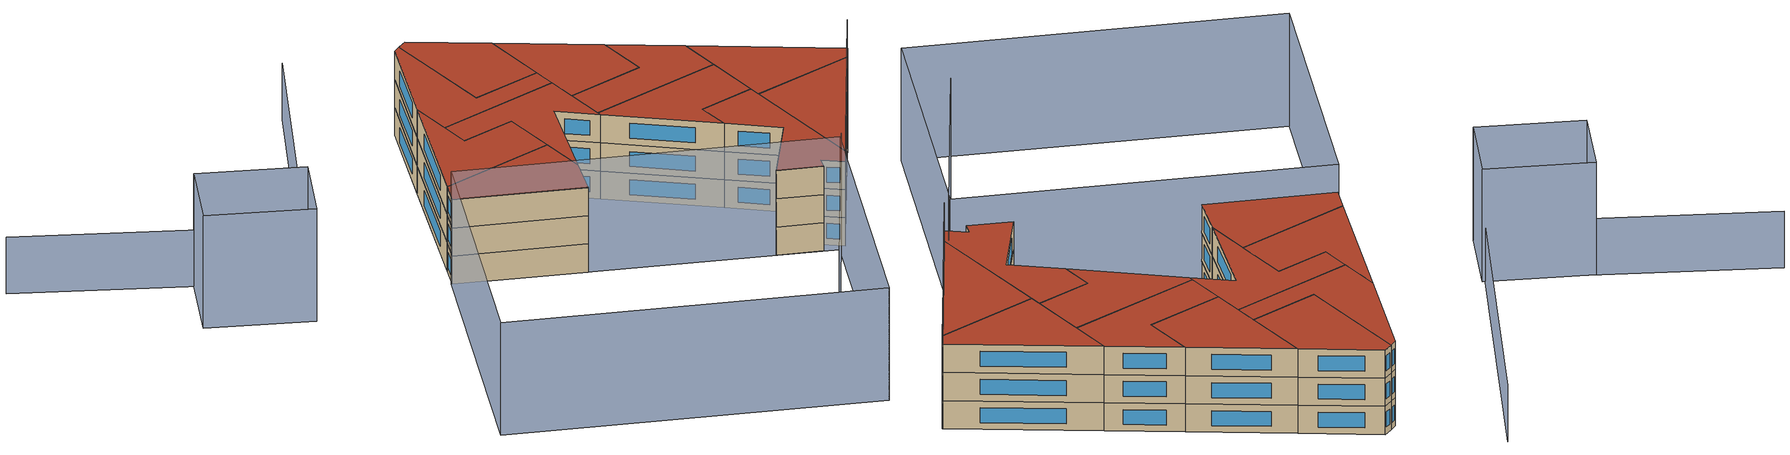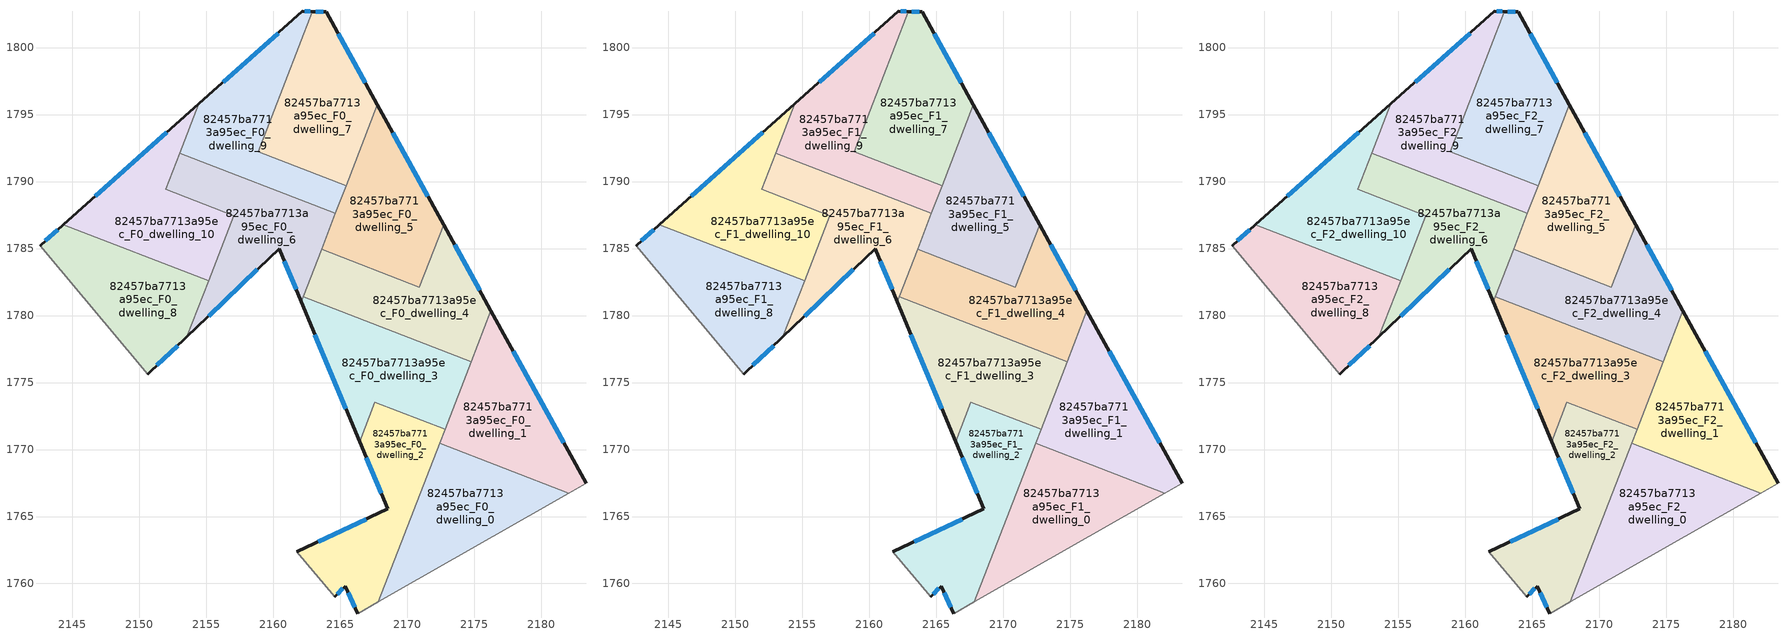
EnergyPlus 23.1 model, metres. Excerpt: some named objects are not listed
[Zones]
82457ba7713a95ec_F0_dwelling_0
 floor ground (EU_floor_Construction): 2182.09,1766.74 2167.86,1758.63 2172.43,1770.47 z0
 wall to 82457ba7713a95ec_F0_dwelling_1 (EU_wall_Construction): 2182.09,1766.74 2172.43,1770.47 z0:3
 wall adiabatic (EU_wall_Construction): 2167.86,1758.63 2182.09,1766.74 z0:3
 wall to 82457ba7713a95ec_F0_dwelling_2 (EU_wall_Construction): 2172.43,1770.47 2167.86,1758.63 z0:3
82457ba7713a95ec_F0_dwelling_1
 floor ground (EU_floor_Construction): 2176.26,1780.37 2183.36,1767.46 2182.09,1766.74 2172.43,1770.47 z0
 wall outside (EU_wall_Construction): 2183.36,1767.46 2176.26,1780.37 z0:3
 wall adiabatic (EU_wall_Construction): 2182.09,1766.74 2183.36,1767.46 z0:3
 wall to 82457ba7713a95ec_F0_dwelling_3 (EU_wall_Construction): 2174.79,1776.57 2172.84,1771.51 z0:3
 wall to 82457ba7713a95ec_F0_dwelling_4 (EU_wall_Construction): 2176.26,1780.37 2174.79,1776.57 z0:3
 wall to 82457ba7713a95ec_F0_dwelling_2 (EU_wall_Construction): 2172.84,1771.51 2172.43,1770.47 z0:3
 window (EU_Window_Construction): 2181.69,1770.49 2177.92,1777.34 z0.7:2.3
82457ba7713a95ec_F0_dwelling_10
 floor ground (EU_floor_Construction): 2154.45,1795.79 2151.99,1789.42 2157.07,1787.46 2155.18,1782.58 2144.35,1786.77 z0
 wall outside (EU_wall_Construction): 2154.45,1795.79 2144.35,1786.77 z0:3
 wall to 82457ba7713a95ec_F0_dwelling_8 (EU_wall_Construction): 2144.35,1786.77 2155.18,1782.58 z0:3
 wall to 82457ba7713a95ec_F0_dwelling_6 (EU_wall_Construction): 2155.18,1782.58 2157.07,1787.46 2151.99,1789.42 2153.03,1792.11 z0:3
 wall to 82457ba7713a95ec_F0_dwelling_9 (EU_wall_Construction): 2153.03,1792.11 2154.45,1795.79 z0:3
 window (EU_Window_Construction): 2152.08,1793.67 2146.72,1788.89 z0.7:2.3
82457ba7713a95ec_F0_dwelling_2
 floor ground (EU_floor_Construction): 2172.84,1771.51 2167.86,1758.63 2166.31,1757.75 2165.41,1759.81 2164.6,1759.02 2161.78,1762.37 2168.56,1765.56 2166.47,1770.57 2167.6,1773.53 z0
 wall outside (EU_wall_Construction): 2164.6,1759.02 2165.41,1759.81 2166.31,1757.75 / 2166.47,1770.57 2168.56,1765.56 2161.78,1762.37 z0:3
 wall adiabatic (EU_wall_Construction): 2166.31,1757.75 2167.86,1758.63 / 2161.78,1762.37 2164.6,1759.02 z0:3
 wall to 82457ba7713a95ec_F0_dwelling_3 (EU_wall_Construction): 2172.84,1771.51 2167.6,1773.53 2166.47,1770.57 z0:3
 window (EU_Window_Construction): 2165.62,1759.33 2166.1,1758.23 / 2164.79,1759.21 2165.22,1759.63 / 2166.97,1764.81 2163.37,1763.12 / 2166.96,1769.4 2168.06,1766.74 z0.7:2.3
82457ba7713a95ec_F0_dwelling_3
 floor ground (EU_floor_Construction): 2174.79,1776.57 2172.84,1771.51 2167.6,1773.53 2166.47,1770.57 2162.11,1781.01 2162.26,1781.41 z0
 wall outside (EU_wall_Construction): 2162.11,1781.01 2166.47,1770.57 z0:3
 wall to 82457ba7713a95ec_F0_dwelling_4 (EU_wall_Construction): 2174.79,1776.57 2162.26,1781.41 z0:3
 wall to 82457ba7713a95ec_F0_dwelling_6 (EU_wall_Construction): 2162.26,1781.41 2162.11,1781.01 z0:3
 window (EU_Window_Construction): 2163.13,1778.56 2165.44,1773.03 z0.7:2.3
82457ba7713a95ec_F0_dwelling_4
 floor ground (EU_floor_Construction): 2172.72,1786.78 2176.26,1780.37 2174.79,1776.57 2162.26,1781.41 2163.62,1784.94 2170.92,1782.12 z0
 wall outside (EU_wall_Construction): 2176.26,1780.37 2172.72,1786.78 z0:3
 wall to 82457ba7713a95ec_F0_dwelling_5 (EU_wall_Construction): 2172.72,1786.78 2170.92,1782.12 2163.62,1784.94 z0:3
 wall to 82457ba7713a95ec_F0_dwelling_6 (EU_wall_Construction): 2163.62,1784.94 2162.26,1781.41 z0:3
 window (EU_Window_Construction): 2175.43,1781.87 2173.55,1785.28 z0.7:2.3
82457ba7713a95ec_F0_dwelling_5
 floor ground (EU_floor_Construction): 2167.79,1795.74 2172.72,1786.78 2170.92,1782.12 2163.62,1784.94 z0
 wall outside (EU_wall_Construction): 2172.72,1786.78 2167.79,1795.74 z0:3
 wall to 82457ba7713a95ec_F0_dwelling_7 (EU_wall_Construction): 2167.79,1795.74 2165.46,1789.7 z0:3
 wall to 82457ba7713a95ec_F0_dwelling_9 (EU_wall_Construction): 2165.46,1789.7 2164.66,1787.62 z0:3
 wall to 82457ba7713a95ec_F0_dwelling_6 (EU_wall_Construction): 2164.66,1787.62 2163.62,1784.94 z0:3
 window (EU_Window_Construction): 2171.56,1788.88 2168.95,1793.63 z0.7:2.3
82457ba7713a95ec_F0_dwelling_6
 floor ground (EU_floor_Construction): 2164.66,1787.62 2162.11,1781.01 2160.45,1784.98 2153.57,1778.41 2157.07,1787.46 2151.99,1789.42 2153.03,1792.11 z0
 wall outside (EU_wall_Construction): 2153.57,1778.41 2160.45,1784.98 2162.11,1781.01 z0:3
 wall to 82457ba7713a95ec_F0_dwelling_9 (EU_wall_Construction): 2164.66,1787.62 2153.03,1792.11 z0:3
 wall to 82457ba7713a95ec_F0_dwelling_8 (EU_wall_Construction): 2155.18,1782.58 2153.57,1778.41 z0:3
 window (EU_Window_Construction): 2155.19,1779.95 2158.84,1783.44 / 2160.84,1784.05 2161.72,1781.94 z0.7:2.3
82457ba7713a95ec_F0_dwelling_7
 floor ground (EU_floor_Construction): 2163.98,1802.66 2167.79,1795.74 2165.46,1789.7 2158.91,1792.23 2162.94,1802.69 z0
 wall outside (EU_wall_Construction): 2167.79,1795.74 2163.98,1802.66 2162.94,1802.69 z0:3
 wall to 82457ba7713a95ec_F0_dwelling_9 (EU_wall_Construction): 2162.94,1802.69 2158.91,1792.23 2165.46,1789.7 z0:3
 window (EU_Window_Construction): 2166.9,1797.36 2164.88,1801.03 / 2163.74,1802.67 2163.19,1802.68 z0.7:2.3
82457ba7713a95ec_F0_dwelling_8
 floor ground (EU_floor_Construction): 2155.18,1782.58 2153.57,1778.41 2150.65,1775.62 2142.61,1785.21 2144.35,1786.77 z0
 wall outside (EU_wall_Construction): 2144.35,1786.77 2142.61,1785.21 / 2150.65,1775.62 2153.57,1778.41 z0:3
 wall adiabatic (EU_wall_Construction): 2142.61,1785.21 2150.65,1775.62 z0:3
 window (EU_Window_Construction): 2143.94,1786.4 2143.02,1785.57 / 2151.34,1776.28 2152.89,1777.76 z0.7:2.3
82457ba7713a95ec_F0_dwelling_9
 floor ground (EU_floor_Construction): 2162.94,1802.69 2158.91,1792.23 2165.46,1789.7 2164.66,1787.62 2153.03,1792.11 2154.45,1795.79 2162.19,1802.71 z0
 wall outside (EU_wall_Construction): 2162.94,1802.69 2162.19,1802.71 2154.45,1795.79 z0:3
 window (EU_Window_Construction): 2162.77,1802.69 2162.37,1802.7 / 2160.37,1801.08 2156.27,1797.42 z0.7:2.3
82457ba7713a95ec_F1_dwelling_0
 floor to 82457ba7713a95ec_F0_dwelling_0 (EU_floor_Construction): 2182.09,1766.74 2167.86,1758.63 2172.43,1770.47 z3
 wall to 82457ba7713a95ec_F1_dwelling_1 (EU_wall_Construction): 2182.09,1766.74 2172.43,1770.47 z3:6
 wall adiabatic (EU_wall_Construction): 2167.86,1758.63 2182.09,1766.74 z3:6
 wall to 82457ba7713a95ec_F1_dwelling_2 (EU_wall_Construction): 2172.43,1770.47 2167.86,1758.63 z3:6
82457ba7713a95ec_F1_dwelling_1
 floor to 82457ba7713a95ec_F0_dwelling_1 (EU_floor_Construction): 2176.26,1780.37 2183.36,1767.46 2182.09,1766.74 2172.43,1770.47 z3
 wall outside (EU_wall_Construction): 2183.36,1767.46 2176.26,1780.37 z3:6
 wall adiabatic (EU_wall_Construction): 2182.09,1766.74 2183.36,1767.46 z3:6
 wall to 82457ba7713a95ec_F1_dwelling_3 (EU_wall_Construction): 2174.79,1776.57 2172.84,1771.51 z3:6
 wall to 82457ba7713a95ec_F1_dwelling_4 (EU_wall_Construction): 2176.26,1780.37 2174.79,1776.57 z3:6
 wall to 82457ba7713a95ec_F1_dwelling_2 (EU_wall_Construction): 2172.84,1771.51 2172.43,1770.47 z3:6
 window (EU_Window_Construction): 2181.69,1770.49 2177.92,1777.34 z3.7:5.3
82457ba7713a95ec_F1_dwelling_10
 floor to 82457ba7713a95ec_F0_dwelling_10 (EU_floor_Construction): 2154.45,1795.79 2151.99,1789.42 2157.07,1787.46 2155.18,1782.58 2144.35,1786.77 z3
 wall outside (EU_wall_Construction): 2154.45,1795.79 2144.35,1786.77 z3:6
 wall to 82457ba7713a95ec_F1_dwelling_8 (EU_wall_Construction): 2144.35,1786.77 2155.18,1782.58 z3:6
 wall to 82457ba7713a95ec_F1_dwelling_6 (EU_wall_Construction): 2155.18,1782.58 2157.07,1787.46 2151.99,1789.42 2153.03,1792.11 z3:6
 wall to 82457ba7713a95ec_F1_dwelling_9 (EU_wall_Construction): 2153.03,1792.11 2154.45,1795.79 z3:6
 window (EU_Window_Construction): 2152.08,1793.67 2146.72,1788.89 z3.7:5.3
82457ba7713a95ec_F1_dwelling_2
 floor to 82457ba7713a95ec_F0_dwelling_2 (EU_floor_Construction): 2172.84,1771.51 2167.86,1758.63 2166.31,1757.75 2165.41,1759.81 2164.6,1759.02 2161.78,1762.37 2168.56,1765.56 2166.47,1770.57 2167.6,1773.53 z3
 wall outside (EU_wall_Construction): 2164.6,1759.02 2165.41,1759.81 2166.31,1757.75 / 2166.47,1770.57 2168.56,1765.56 2161.78,1762.37 z3:6
 wall adiabatic (EU_wall_Construction): 2166.31,1757.75 2167.86,1758.63 / 2161.78,1762.37 2164.6,1759.02 z3:6
 wall to 82457ba7713a95ec_F1_dwelling_3 (EU_wall_Construction): 2172.84,1771.51 2167.6,1773.53 2166.47,1770.57 z3:6
 window (EU_Window_Construction): 2165.62,1759.33 2166.1,1758.23 / 2164.79,1759.21 2165.22,1759.63 / 2166.97,1764.81 2163.37,1763.12 / 2166.96,1769.4 2168.06,1766.74 z3.7:5.3
82457ba7713a95ec_F1_dwelling_3
 floor to 82457ba7713a95ec_F0_dwelling_3 (EU_floor_Construction): 2174.79,1776.57 2172.84,1771.51 2167.6,1773.53 2166.47,1770.57 2162.11,1781.01 2162.26,1781.41 z3
 wall outside (EU_wall_Construction): 2162.11,1781.01 2166.47,1770.57 z3:6
 wall to 82457ba7713a95ec_F1_dwelling_4 (EU_wall_Construction): 2174.79,1776.57 2162.26,1781.41 z3:6
 wall to 82457ba7713a95ec_F1_dwelling_6 (EU_wall_Construction): 2162.26,1781.41 2162.11,1781.01 z3:6
 window (EU_Window_Construction): 2163.13,1778.56 2165.44,1773.03 z3.7:5.3
82457ba7713a95ec_F1_dwelling_4
 floor to 82457ba7713a95ec_F0_dwelling_4 (EU_floor_Construction): 2172.72,1786.78 2176.26,1780.37 2174.79,1776.57 2162.26,1781.41 2163.62,1784.94 2170.92,1782.12 z3
 wall outside (EU_wall_Construction): 2176.26,1780.37 2172.72,1786.78 z3:6
 wall to 82457ba7713a95ec_F1_dwelling_5 (EU_wall_Construction): 2172.72,1786.78 2170.92,1782.12 2163.62,1784.94 z3:6
 wall to 82457ba7713a95ec_F1_dwelling_6 (EU_wall_Construction): 2163.62,1784.94 2162.26,1781.41 z3:6
 window (EU_Window_Construction): 2175.43,1781.87 2173.55,1785.28 z3.7:5.3
82457ba7713a95ec_F1_dwelling_5
 floor to 82457ba7713a95ec_F0_dwelling_5 (EU_floor_Construction): 2167.79,1795.74 2172.72,1786.78 2170.92,1782.12 2163.62,1784.94 z3
 wall outside (EU_wall_Construction): 2172.72,1786.78 2167.79,1795.74 z3:6
 wall to 82457ba7713a95ec_F1_dwelling_7 (EU_wall_Construction): 2167.79,1795.74 2165.46,1789.7 z3:6
 wall to 82457ba7713a95ec_F1_dwelling_9 (EU_wall_Construction): 2165.46,1789.7 2164.66,1787.62 z3:6
 wall to 82457ba7713a95ec_F1_dwelling_6 (EU_wall_Construction): 2164.66,1787.62 2163.62,1784.94 z3:6
 window (EU_Window_Construction): 2171.56,1788.88 2168.95,1793.63 z3.7:5.3
82457ba7713a95ec_F1_dwelling_6
 floor to 82457ba7713a95ec_F0_dwelling_6 (EU_floor_Construction): 2164.66,1787.62 2162.11,1781.01 2160.45,1784.98 2153.57,1778.41 2157.07,1787.46 2151.99,1789.42 2153.03,1792.11 z3
 wall outside (EU_wall_Construction): 2153.57,1778.41 2160.45,1784.98 2162.11,1781.01 z3:6
 wall to 82457ba7713a95ec_F1_dwelling_9 (EU_wall_Construction): 2164.66,1787.62 2153.03,1792.11 z3:6
 wall to 82457ba7713a95ec_F1_dwelling_8 (EU_wall_Construction): 2155.18,1782.58 2153.57,1778.41 z3:6
 window (EU_Window_Construction): 2155.19,1779.95 2158.84,1783.44 / 2160.84,1784.05 2161.72,1781.94 z3.7:5.3
82457ba7713a95ec_F1_dwelling_7
 floor to 82457ba7713a95ec_F0_dwelling_7 (EU_floor_Construction): 2163.98,1802.66 2167.79,1795.74 2165.46,1789.7 2158.91,1792.23 2162.94,1802.69 z3
 wall outside (EU_wall_Construction): 2167.79,1795.74 2163.98,1802.66 2162.94,1802.69 z3:6
 wall to 82457ba7713a95ec_F1_dwelling_9 (EU_wall_Construction): 2162.94,1802.69 2158.91,1792.23 2165.46,1789.7 z3:6
 window (EU_Window_Construction): 2166.9,1797.36 2164.88,1801.03 / 2163.74,1802.67 2163.19,1802.68 z3.7:5.3
82457ba7713a95ec_F1_dwelling_8
 floor to 82457ba7713a95ec_F0_dwelling_8 (EU_floor_Construction): 2155.18,1782.58 2153.57,1778.41 2150.65,1775.62 2142.61,1785.21 2144.35,1786.77 z3
 wall outside (EU_wall_Construction): 2144.35,1786.77 2142.61,1785.21 / 2150.65,1775.62 2153.57,1778.41 z3:6
 wall adiabatic (EU_wall_Construction): 2142.61,1785.21 2150.65,1775.62 z3:6
 window (EU_Window_Construction): 2143.94,1786.4 2143.02,1785.57 / 2151.34,1776.28 2152.89,1777.76 z3.7:5.3
82457ba7713a95ec_F1_dwelling_9
 floor to 82457ba7713a95ec_F0_dwelling_9 (EU_floor_Construction): 2162.94,1802.69 2158.91,1792.23 2165.46,1789.7 2164.66,1787.62 2153.03,1792.11 2154.45,1795.79 2162.19,1802.71 z3
 wall outside (EU_wall_Construction): 2162.94,1802.69 2162.19,1802.71 2154.45,1795.79 z3:6
 window (EU_Window_Construction): 2162.77,1802.69 2162.37,1802.7 / 2160.37,1801.08 2156.27,1797.42 z3.7:5.3
82457ba7713a95ec_F2_dwelling_0
 floor to 82457ba7713a95ec_F1_dwelling_0 (EU_floor_Construction): 2182.09,1766.74 2167.86,1758.63 2172.43,1770.47 z6
 wall to 82457ba7713a95ec_F2_dwelling_1 (EU_wall_Construction): 2182.09,1766.74 2172.43,1770.47 z6:9
 wall adiabatic (EU_wall_Construction): 2167.86,1758.63 2182.09,1766.74 z6:9
 wall to 82457ba7713a95ec_F2_dwelling_2 (EU_wall_Construction): 2172.43,1770.47 2167.86,1758.63 z6:9
 roof outside (EU_roof_Construction): 2182.09,1766.74 2172.43,1770.47 2167.86,1758.63 z9
82457ba7713a95ec_F2_dwelling_1
 floor to 82457ba7713a95ec_F1_dwelling_1 (EU_floor_Construction): 2176.26,1780.37 2183.36,1767.46 2182.09,1766.74 2172.43,1770.47 z6
 wall outside (EU_wall_Construction): 2183.36,1767.46 2176.26,1780.37 z6:9
 wall adiabatic (EU_wall_Construction): 2182.09,1766.74 2183.36,1767.46 z6:9
 wall to 82457ba7713a95ec_F2_dwelling_3 (EU_wall_Construction): 2174.79,1776.57 2172.84,1771.51 z6:9
 wall to 82457ba7713a95ec_F2_dwelling_4 (EU_wall_Construction): 2176.26,1780.37 2174.79,1776.57 z6:9
 wall to 82457ba7713a95ec_F2_dwelling_2 (EU_wall_Construction): 2172.84,1771.51 2172.43,1770.47 z6:9
 window (EU_Window_Construction): 2181.69,1770.49 2177.92,1777.34 z6.7:8.3
 roof outside (EU_roof_Construction): 2183.36,1767.46 2176.26,1780.37 2172.43,1770.47 2182.09,1766.74 z9
82457ba7713a95ec_F2_dwelling_10
 floor to 82457ba7713a95ec_F1_dwelling_10 (EU_floor_Construction): 2154.45,1795.79 2151.99,1789.42 2157.07,1787.46 2155.18,1782.58 2144.35,1786.77 z6
 wall outside (EU_wall_Construction): 2154.45,1795.79 2144.35,1786.77 z6:9
 wall to 82457ba7713a95ec_F2_dwelling_8 (EU_wall_Construction): 2144.35,1786.77 2155.18,1782.58 z6:9
 wall to 82457ba7713a95ec_F2_dwelling_6 (EU_wall_Construction): 2155.18,1782.58 2157.07,1787.46 2151.99,1789.42 2153.03,1792.11 z6:9
 wall to 82457ba7713a95ec_F2_dwelling_9 (EU_wall_Construction): 2153.03,1792.11 2154.45,1795.79 z6:9
 window (EU_Window_Construction): 2152.08,1793.67 2146.72,1788.89 z6.7:8.3
 roof outside (EU_roof_Construction): 2155.18,1782.58 2157.07,1787.46 2151.99,1789.42 2154.45,1795.79 2144.35,1786.77 z9
82457ba7713a95ec_F2_dwelling_2
 floor to 82457ba7713a95ec_F1_dwelling_2 (EU_floor_Construction): 2172.84,1771.51 2167.86,1758.63 2166.31,1757.75 2165.41,1759.81 2164.6,1759.02 2161.78,1762.37 2168.56,1765.56 2166.47,1770.57 2167.6,1773.53 z6
 wall outside (EU_wall_Construction): 2164.6,1759.02 2165.41,1759.81 2166.31,1757.75 / 2166.47,1770.57 2168.56,1765.56 2161.78,1762.37 z6:9
 wall adiabatic (EU_wall_Construction): 2166.31,1757.75 2167.86,1758.63 / 2161.78,1762.37 2164.6,1759.02 z6:9
 wall to 82457ba7713a95ec_F2_dwelling_3 (EU_wall_Construction): 2172.84,1771.51 2167.6,1773.53 2166.47,1770.57 z6:9
 window (EU_Window_Construction): 2165.62,1759.33 2166.1,1758.23 / 2164.79,1759.21 2165.22,1759.63 / 2166.97,1764.81 2163.37,1763.12 / 2166.96,1769.4 2168.06,1766.74 z6.7:8.3
 roof outside (EU_roof_Construction): 2167.86,1758.63 2172.84,1771.51 2167.6,1773.53 2166.47,1770.57 2168.56,1765.56 2161.78,1762.37 2164.6,1759.02 2165.41,1759.81 2166.31,1757.75 z9
82457ba7713a95ec_F2_dwelling_3
 floor to 82457ba7713a95ec_F1_dwelling_3 (EU_floor_Construction): 2174.79,1776.57 2172.84,1771.51 2167.6,1773.53 2166.47,1770.57 2162.11,1781.01 2162.26,1781.41 z6
 wall outside (EU_wall_Construction): 2162.11,1781.01 2166.47,1770.57 z6:9
 wall to 82457ba7713a95ec_F2_dwelling_4 (EU_wall_Construction): 2174.79,1776.57 2162.26,1781.41 z6:9
 wall to 82457ba7713a95ec_F2_dwelling_6 (EU_wall_Construction): 2162.26,1781.41 2162.11,1781.01 z6:9
 window (EU_Window_Construction): 2163.13,1778.56 2165.44,1773.03 z6.7:8.3
 roof outside (EU_roof_Construction): 2172.84,1771.51 2174.79,1776.57 2162.26,1781.41 2162.11,1781.01 2166.47,1770.57 2167.6,1773.53 z9
82457ba7713a95ec_F2_dwelling_4
 floor to 82457ba7713a95ec_F1_dwelling_4 (EU_floor_Construction): 2172.72,1786.78 2176.26,1780.37 2174.79,1776.57 2162.26,1781.41 2163.62,1784.94 2170.92,1782.12 z6
 wall outside (EU_wall_Construction): 2176.26,1780.37 2172.72,1786.78 z6:9
 wall to 82457ba7713a95ec_F2_dwelling_5 (EU_wall_Construction): 2172.72,1786.78 2170.92,1782.12 2163.62,1784.94 z6:9
 wall to 82457ba7713a95ec_F2_dwelling_6 (EU_wall_Construction): 2163.62,1784.94 2162.26,1781.41 z6:9
 window (EU_Window_Construction): 2175.43,1781.87 2173.55,1785.28 z6.7:8.3
 roof outside (EU_roof_Construction): 2174.79,1776.57 2176.26,1780.37 2172.72,1786.78 2170.92,1782.12 2163.62,1784.94 2162.26,1781.41 z9
82457ba7713a95ec_F2_dwelling_5
 floor to 82457ba7713a95ec_F1_dwelling_5 (EU_floor_Construction): 2167.79,1795.74 2172.72,1786.78 2170.92,1782.12 2163.62,1784.94 z6
 wall outside (EU_wall_Construction): 2172.72,1786.78 2167.79,1795.74 z6:9
 wall to 82457ba7713a95ec_F2_dwelling_7 (EU_wall_Construction): 2167.79,1795.74 2165.46,1789.7 z6:9
 wall to 82457ba7713a95ec_F2_dwelling_9 (EU_wall_Construction): 2165.46,1789.7 2164.66,1787.62 z6:9
 wall to 82457ba7713a95ec_F2_dwelling_6 (EU_wall_Construction): 2164.66,1787.62 2163.62,1784.94 z6:9
 window (EU_Window_Construction): 2171.56,1788.88 2168.95,1793.63 z6.7:8.3
 roof outside (EU_roof_Construction): 2170.92,1782.12 2172.72,1786.78 2167.79,1795.74 2163.62,1784.94 z9
82457ba7713a95ec_F2_dwelling_6
 floor to 82457ba7713a95ec_F1_dwelling_6 (EU_floor_Construction): 2164.66,1787.62 2162.11,1781.01 2160.45,1784.98 2153.57,1778.41 2157.07,1787.46 2151.99,1789.42 2153.03,1792.11 z6
 wall outside (EU_wall_Construction): 2153.57,1778.41 2160.45,1784.98 2162.11,1781.01 z6:9
 wall to 82457ba7713a95ec_F2_dwelling_9 (EU_wall_Construction): 2164.66,1787.62 2153.03,1792.11 z6:9
 wall to 82457ba7713a95ec_F2_dwelling_8 (EU_wall_Construction): 2155.18,1782.58 2153.57,1778.41 z6:9
 window (EU_Window_Construction): 2155.19,1779.95 2158.84,1783.44 / 2160.84,1784.05 2161.72,1781.94 z6.7:8.3
 roof outside (EU_roof_Construction): 2162.11,1781.01 2164.66,1787.62 2153.03,1792.11 2151.99,1789.42 2157.07,1787.46 2153.57,1778.41 2160.45,1784.98 z9
82457ba7713a95ec_F2_dwelling_7
 floor to 82457ba7713a95ec_F1_dwelling_7 (EU_floor_Construction): 2163.98,1802.66 2167.79,1795.74 2165.46,1789.7 2158.91,1792.23 2162.94,1802.69 z6
 wall outside (EU_wall_Construction): 2167.79,1795.74 2163.98,1802.66 2162.94,1802.69 z6:9
 wall to 82457ba7713a95ec_F2_dwelling_9 (EU_wall_Construction): 2162.94,1802.69 2158.91,1792.23 2165.46,1789.7 z6:9
 window (EU_Window_Construction): 2166.9,1797.36 2164.88,1801.03 / 2163.74,1802.67 2163.19,1802.68 z6.7:8.3
 roof outside (EU_roof_Construction): 2165.46,1789.7 2167.79,1795.74 2163.98,1802.66 2162.94,1802.69 2158.91,1792.23 z9
82457ba7713a95ec_F2_dwelling_8
 floor to 82457ba7713a95ec_F1_dwelling_8 (EU_floor_Construction): 2155.18,1782.58 2153.57,1778.41 2150.65,1775.62 2142.61,1785.21 2144.35,1786.77 z6
 wall outside (EU_wall_Construction): 2144.35,1786.77 2142.61,1785.21 / 2150.65,1775.62 2153.57,1778.41 z6:9
 wall adiabatic (EU_wall_Construction): 2142.61,1785.21 2150.65,1775.62 z6:9
 window (EU_Window_Construction): 2143.94,1786.4 2143.02,1785.57 / 2151.34,1776.28 2152.89,1777.76 z6.7:8.3
 roof outside (EU_roof_Construction): 2153.57,1778.41 2155.18,1782.58 2144.35,1786.77 2142.61,1785.21 2150.65,1775.62 z9
82457ba7713a95ec_F2_dwelling_9
 floor to 82457ba7713a95ec_F1_dwelling_9 (EU_floor_Construction): 2162.94,1802.69 2158.91,1792.23 2165.46,1789.7 2164.66,1787.62 2153.03,1792.11 2154.45,1795.79 2162.19,1802.71 z6
 wall outside (EU_wall_Construction): 2162.94,1802.69 2162.19,1802.71 2154.45,1795.79 z6:9
 window (EU_Window_Construction): 2162.77,1802.69 2162.37,1802.7 / 2160.37,1801.08 2156.27,1797.42 z6.7:8.3
 roof outside (EU_roof_Construction): 2164.66,1787.62 2165.46,1789.7 2158.91,1792.23 2162.94,1802.69 2162.19,1802.71 2154.45,1795.79 2153.03,1792.11 z9
shading: 2147.44,1747.39 2166.13,1758.1 / 2166.31,1757.74 2183.36,1767.53 / 2145.26,1740.87 2122.3,1768.26 / 2122.3,1768.26 2142.58,1785.27 / 2142.58,1785.27 2165.55,1757.89 / 2165.55,1757.89 2145.26,1740.87 / 2130.92,1792.58 2124.67,1800.88 / 2124.67,1800.88 2130.47,1805.25 / 2130.47,1805.25 2136.71,1796.94 / 2136.71,1796.94 2130.92,1792.58 z0:12; 2159.4,1812.87 2136.2,1796.91 / 2136.2,1796.91 2120.78,1819.32 z0:6
[Building]
EU S2 Campaign: North Axis=0; Terrain=City; Solar Distribution=FullExterior
[Site:Location]
Budapest.Ferenc.Liszt.Intl.AP: Latitude=47.437; Longitude=19.256; Time Zone=1; Elevation=185
[SizingPeriod:WeatherFileDays]
AnnualSizingPeriod: Begin Month=1; Begin Day of Month=1; End Month=12; End Day of Month=31; Day of Week for Start Day=Monday; Use Weather File Daylight Saving Period=No; Use Weather File Rain and Snow Indicators=No
[MATERIAL]
EU_InternalMass_Material: Roughness=MediumRough; Thickness=0.1; Conductivity=1; Density=1800; Specific Heat=900; Thermal Absorptance=0.9; Solar Absorptance=0.7; Visible Absorptance=0.7
[MATERIAL:NOMASS] Roughness=MediumRough; Thermal Absorptance=0.9; Solar Absorptance=0.7; Visible Absorptance=0.7
Name | Thermal Resistance
EU_wall_NoMass | 0.832559
EU_roof_NoMass | 1.39638
EU_floor_NoMass | 0.872794
[WINDOWMATERIAL:SIMPLEGLAZINGSYSTEM]
EU_Window_SimpleGlazing: UFactor=2.79869; Solar Heat Gain Coefficient=0.75; Visible Transmittance=0.75
[CONSTRUCTION]
EU_wall_Construction: EU_wall_NoMass
EU_roof_Construction: EU_roof_NoMass
EU_floor_Construction: EU_floor_NoMass
EU_Window_Construction: EU_Window_SimpleGlazing
EU_InternalMass_Construction: EU_InternalMass_Material
[ZONE] Type=1; Multiplier=1; Ceiling Height=autocalculate; Floor Area=autocalculate; Part of Total Floor Area=Yes
Name | Volume
82457ba7713a95ec_F0_dwelling_0; 82457ba7713a95ec_F1_dwelling_0; 82457ba7713a95ec_F2_dwelling_0 | 196.96
82457ba7713a95ec_F0_dwelling_1; 82457ba7713a95ec_F1_dwelling_1; 82457ba7713a95ec_F2_dwelling_1 | 196.964
82457ba7713a95ec_F0_dwelling_10; 82457ba7713a95ec_F1_dwelling_10; 82457ba7713a95ec_F2_dwelling_10 | 196.955
82457ba7713a95ec_F0_dwelling_2; 82457ba7713a95ec_F1_dwelling_2; 82457ba7713a95ec_F2_dwelling_2 | 199.315
82457ba7713a95ec_F0_dwelling_3; 82457ba7713a95ec_F1_dwelling_3; 82457ba7713a95ec_F2_dwelling_3 | 196.948
82457ba7713a95ec_F0_dwelling_4; 82457ba7713a95ec_F1_dwelling_4; 82457ba7713a95ec_F2_dwelling_4 | 196.956
82457ba7713a95ec_F0_dwelling_5; 82457ba7713a95ec_F1_dwelling_5; 82457ba7713a95ec_F2_dwelling_5 | 194.563
82457ba7713a95ec_F0_dwelling_6; 82457ba7713a95ec_F1_dwelling_6; 82457ba7713a95ec_F2_dwelling_6 | 196.954
82457ba7713a95ec_F0_dwelling_7; 82457ba7713a95ec_F1_dwelling_7; 82457ba7713a95ec_F2_dwelling_7 | 196.966
82457ba7713a95ec_F0_dwelling_8; 82457ba7713a95ec_F1_dwelling_8; 82457ba7713a95ec_F2_dwelling_8 | 196.944
82457ba7713a95ec_F0_dwelling_9; 82457ba7713a95ec_F1_dwelling_9; 82457ba7713a95ec_F2_dwelling_9 | 196.941
[INTERNALMASS] Construction=EU_InternalMass_Construction
Name | Zone or ZoneList | Surface Area
82457ba7713a95ec_F0_dwelling_0_EU_InternalMass | 82457ba7713a95ec_F0_dwelling_0 | 65.6532
82457ba7713a95ec_F0_dwelling_1_EU_InternalMass | 82457ba7713a95ec_F0_dwelling_1 | 65.6525
82457ba7713a95ec_F0_dwelling_2_EU_InternalMass | 82457ba7713a95ec_F0_dwelling_2 | 66.4394
82457ba7713a95ec_F0_dwelling_3_EU_InternalMass | 82457ba7713a95ec_F0_dwelling_3 | 65.6483
82457ba7713a95ec_F0_dwelling_4_EU_InternalMass | 82457ba7713a95ec_F0_dwelling_4 | 65.6522
82457ba7713a95ec_F0_dwelling_5_EU_InternalMass | 82457ba7713a95ec_F0_dwelling_5 | 64.8525
82457ba7713a95ec_F0_dwelling_6_EU_InternalMass | 82457ba7713a95ec_F0_dwelling_6 | 65.6515
82457ba7713a95ec_F0_dwelling_7_EU_InternalMass | 82457ba7713a95ec_F0_dwelling_7 | 65.6549
82457ba7713a95ec_F0_dwelling_8_EU_InternalMass | 82457ba7713a95ec_F0_dwelling_8 | 65.651
82457ba7713a95ec_F0_dwelling_9_EU_InternalMass | 82457ba7713a95ec_F0_dwelling_9 | 65.6462
82457ba7713a95ec_F0_dwelling_10_EU_InternalMass | 82457ba7713a95ec_F0_dwelling_10 | 65.6519
82457ba7713a95ec_F1_dwelling_0_EU_InternalMass | 82457ba7713a95ec_F1_dwelling_0 | 65.6532
82457ba7713a95ec_F1_dwelling_1_EU_InternalMass | 82457ba7713a95ec_F1_dwelling_1 | 65.6525
82457ba7713a95ec_F1_dwelling_2_EU_InternalMass | 82457ba7713a95ec_F1_dwelling_2 | 66.4394
82457ba7713a95ec_F1_dwelling_3_EU_InternalMass | 82457ba7713a95ec_F1_dwelling_3 | 65.6483
82457ba7713a95ec_F1_dwelling_4_EU_InternalMass | 82457ba7713a95ec_F1_dwelling_4 | 65.6522
82457ba7713a95ec_F1_dwelling_5_EU_InternalMass | 82457ba7713a95ec_F1_dwelling_5 | 64.8525
82457ba7713a95ec_F1_dwelling_6_EU_InternalMass | 82457ba7713a95ec_F1_dwelling_6 | 65.6515
82457ba7713a95ec_F1_dwelling_7_EU_InternalMass | 82457ba7713a95ec_F1_dwelling_7 | 65.6549
82457ba7713a95ec_F1_dwelling_8_EU_InternalMass | 82457ba7713a95ec_F1_dwelling_8 | 65.651
82457ba7713a95ec_F1_dwelling_9_EU_InternalMass | 82457ba7713a95ec_F1_dwelling_9 | 65.6462
82457ba7713a95ec_F1_dwelling_10_EU_InternalMass | 82457ba7713a95ec_F1_dwelling_10 | 65.6519
82457ba7713a95ec_F2_dwelling_0_EU_InternalMass | 82457ba7713a95ec_F2_dwelling_0 | 65.6532
82457ba7713a95ec_F2_dwelling_1_EU_InternalMass | 82457ba7713a95ec_F2_dwelling_1 | 65.6525
82457ba7713a95ec_F2_dwelling_2_EU_InternalMass | 82457ba7713a95ec_F2_dwelling_2 | 66.4394
82457ba7713a95ec_F2_dwelling_3_EU_InternalMass | 82457ba7713a95ec_F2_dwelling_3 | 65.6483
82457ba7713a95ec_F2_dwelling_4_EU_InternalMass | 82457ba7713a95ec_F2_dwelling_4 | 65.6522
82457ba7713a95ec_F2_dwelling_5_EU_InternalMass | 82457ba7713a95ec_F2_dwelling_5 | 64.8525
82457ba7713a95ec_F2_dwelling_6_EU_InternalMass | 82457ba7713a95ec_F2_dwelling_6 | 65.6515
82457ba7713a95ec_F2_dwelling_7_EU_InternalMass | 82457ba7713a95ec_F2_dwelling_7 | 65.6549
82457ba7713a95ec_F2_dwelling_8_EU_InternalMass | 82457ba7713a95ec_F2_dwelling_8 | 65.651
82457ba7713a95ec_F2_dwelling_9_EU_InternalMass | 82457ba7713a95ec_F2_dwelling_9 | 65.6462
82457ba7713a95ec_F2_dwelling_10_EU_InternalMass | 82457ba7713a95ec_F2_dwelling_10 | 65.6519
[OTHEREQUIPMENT] Fuel Type=Electricity; Design Level Calculation Method=Watts/Area; Power per Zone Floor Area=1; Fraction Latent=0; Fraction Radiant=0; Fraction Lost=0; Carbon Dioxide Generation Rate=0; EndUse Subcategory=EU_Step8_InternalGains
Name | Zone or ZoneList or Space or SpaceList | Schedule
EU_Step8_InternalGain_82457ba7713a95ec_F0_dwelling_0_f000 | 82457ba7713a95ec_F0_dwelling_0 | EU_Step8_GainSchedule_82457ba7713a95ec_F0_dwelling_0_f000
EU_Step8_InternalGain_82457ba7713a95ec_F0_dwelling_1_f000 | 82457ba7713a95ec_F0_dwelling_1 | EU_Step8_GainSchedule_82457ba7713a95ec_F0_dwelling_1_f000
EU_Step8_InternalGain_82457ba7713a95ec_F0_dwelling_2_f000 | 82457ba7713a95ec_F0_dwelling_2 | EU_Step8_GainSchedule_82457ba7713a95ec_F0_dwelling_2_f000
EU_Step8_InternalGain_82457ba7713a95ec_F0_dwelling_3_f000 | 82457ba7713a95ec_F0_dwelling_3 | EU_Step8_GainSchedule_82457ba7713a95ec_F0_dwelling_3_f000
EU_Step8_InternalGain_82457ba7713a95ec_F0_dwelling_4_f000 | 82457ba7713a95ec_F0_dwelling_4 | EU_Step8_GainSchedule_82457ba7713a95ec_F0_dwelling_4_f000
EU_Step8_InternalGain_82457ba7713a95ec_F0_dwelling_5_f000 | 82457ba7713a95ec_F0_dwelling_5 | EU_Step8_GainSchedule_82457ba7713a95ec_F0_dwelling_5_f000
EU_Step8_InternalGain_82457ba7713a95ec_F0_dwelling_6_f000 | 82457ba7713a95ec_F0_dwelling_6 | EU_Step8_GainSchedule_82457ba7713a95ec_F0_dwelling_6_f000
EU_Step8_InternalGain_82457ba7713a95ec_F0_dwelling_7_f000 | 82457ba7713a95ec_F0_dwelling_7 | EU_Step8_GainSchedule_82457ba7713a95ec_F0_dwelling_7_f000
EU_Step8_InternalGain_82457ba7713a95ec_F0_dwelling_8_f000 | 82457ba7713a95ec_F0_dwelling_8 | EU_Step8_GainSchedule_82457ba7713a95ec_F0_dwelling_8_f000
EU_Step8_InternalGain_82457ba7713a95ec_F0_dwelling_9_f000 | 82457ba7713a95ec_F0_dwelling_9 | EU_Step8_GainSchedule_82457ba7713a95ec_F0_dwelling_9_f000
EU_Step8_InternalGain_82457ba7713a95ec_F0_dwelling_10_f000 | 82457ba7713a95ec_F0_dwelling_10 | EU_Step8_GainSchedule_82457ba7713a95ec_F0_dwelling_10_f000
EU_Step8_InternalGain_82457ba7713a95ec_F1_dwelling_0_f000 | 82457ba7713a95ec_F1_dwelling_0 | EU_Step8_GainSchedule_82457ba7713a95ec_F1_dwelling_0_f000
EU_Step8_InternalGain_82457ba7713a95ec_F1_dwelling_1_f000 | 82457ba7713a95ec_F1_dwelling_1 | EU_Step8_GainSchedule_82457ba7713a95ec_F1_dwelling_1_f000
EU_Step8_InternalGain_82457ba7713a95ec_F1_dwelling_2_f000 | 82457ba7713a95ec_F1_dwelling_2 | EU_Step8_GainSchedule_82457ba7713a95ec_F1_dwelling_2_f000
EU_Step8_InternalGain_82457ba7713a95ec_F1_dwelling_3_f000 | 82457ba7713a95ec_F1_dwelling_3 | EU_Step8_GainSchedule_82457ba7713a95ec_F1_dwelling_3_f000
EU_Step8_InternalGain_82457ba7713a95ec_F1_dwelling_4_f000 | 82457ba7713a95ec_F1_dwelling_4 | EU_Step8_GainSchedule_82457ba7713a95ec_F1_dwelling_4_f000
EU_Step8_InternalGain_82457ba7713a95ec_F1_dwelling_5_f000 | 82457ba7713a95ec_F1_dwelling_5 | EU_Step8_GainSchedule_82457ba7713a95ec_F1_dwelling_5_f000
EU_Step8_InternalGain_82457ba7713a95ec_F1_dwelling_6_f000 | 82457ba7713a95ec_F1_dwelling_6 | EU_Step8_GainSchedule_82457ba7713a95ec_F1_dwelling_6_f000
EU_Step8_InternalGain_82457ba7713a95ec_F1_dwelling_7_f000 | 82457ba7713a95ec_F1_dwelling_7 | EU_Step8_GainSchedule_82457ba7713a95ec_F1_dwelling_7_f000
EU_Step8_InternalGain_82457ba7713a95ec_F1_dwelling_8_f000 | 82457ba7713a95ec_F1_dwelling_8 | EU_Step8_GainSchedule_82457ba7713a95ec_F1_dwelling_8_f000
EU_Step8_InternalGain_82457ba7713a95ec_F1_dwelling_9_f000 | 82457ba7713a95ec_F1_dwelling_9 | EU_Step8_GainSchedule_82457ba7713a95ec_F1_dwelling_9_f000
EU_Step8_InternalGain_82457ba7713a95ec_F1_dwelling_10_f000 | 82457ba7713a95ec_F1_dwelling_10 | EU_Step8_GainSchedule_82457ba7713a95ec_F1_dwelling_10_f000
EU_Step8_InternalGain_82457ba7713a95ec_F2_dwelling_0_f000 | 82457ba7713a95ec_F2_dwelling_0 | EU_Step8_GainSchedule_82457ba7713a95ec_F2_dwelling_0_f000
EU_Step8_InternalGain_82457ba7713a95ec_F2_dwelling_1_f000 | 82457ba7713a95ec_F2_dwelling_1 | EU_Step8_GainSchedule_82457ba7713a95ec_F2_dwelling_1_f000
EU_Step8_InternalGain_82457ba7713a95ec_F2_dwelling_2_f000 | 82457ba7713a95ec_F2_dwelling_2 | EU_Step8_GainSchedule_82457ba7713a95ec_F2_dwelling_2_f000
EU_Step8_InternalGain_82457ba7713a95ec_F2_dwelling_3_f000 | 82457ba7713a95ec_F2_dwelling_3 | EU_Step8_GainSchedule_82457ba7713a95ec_F2_dwelling_3_f000
EU_Step8_InternalGain_82457ba7713a95ec_F2_dwelling_4_f000 | 82457ba7713a95ec_F2_dwelling_4 | EU_Step8_GainSchedule_82457ba7713a95ec_F2_dwelling_4_f000
EU_Step8_InternalGain_82457ba7713a95ec_F2_dwelling_5_f000 | 82457ba7713a95ec_F2_dwelling_5 | EU_Step8_GainSchedule_82457ba7713a95ec_F2_dwelling_5_f000
EU_Step8_InternalGain_82457ba7713a95ec_F2_dwelling_6_f000 | 82457ba7713a95ec_F2_dwelling_6 | EU_Step8_GainSchedule_82457ba7713a95ec_F2_dwelling_6_f000
EU_Step8_InternalGain_82457ba7713a95ec_F2_dwelling_7_f000 | 82457ba7713a95ec_F2_dwelling_7 | EU_Step8_GainSchedule_82457ba7713a95ec_F2_dwelling_7_f000
EU_Step8_InternalGain_82457ba7713a95ec_F2_dwelling_8_f000 | 82457ba7713a95ec_F2_dwelling_8 | EU_Step8_GainSchedule_82457ba7713a95ec_F2_dwelling_8_f000
EU_Step8_InternalGain_82457ba7713a95ec_F2_dwelling_9_f000 | 82457ba7713a95ec_F2_dwelling_9 | EU_Step8_GainSchedule_82457ba7713a95ec_F2_dwelling_9_f000
EU_Step8_InternalGain_82457ba7713a95ec_F2_dwelling_10_f000 | 82457ba7713a95ec_F2_dwelling_10 | EU_Step8_GainSchedule_82457ba7713a95ec_F2_dwelling_10_f000
[ZONEVENTILATION:DESIGNFLOWRATE] Schedule=EU_AlwaysOn; Design Flow Rate Calculation Method=AirChanges/Hour; Air Changes per Hour=0.475469; Ventilation Type=Natural; Fan Pressure Rise=0; Fan Total Efficiency=1; Constant Term Coefficient=1; Temperature Term Coefficient=0; Velocity Term Coefficient=0; Velocity Squared Term Coefficient=0; Minimum Indoor Temperature=-100; Maximum Indoor Temperature=100; Delta Temperature=-100; Minimum Outdoor Temperature=-100; Maximum Outdoor Temperature=100; Maximum Wind Speed=40
Name | Zone or ZoneList or Space or SpaceList
EU_ConstantAir_82457ba7713a95ec_F0_dwelling_0 | 82457ba7713a95ec_F0_dwelling_0
EU_ConstantAir_82457ba7713a95ec_F0_dwelling_1 | 82457ba7713a95ec_F0_dwelling_1
EU_ConstantAir_82457ba7713a95ec_F0_dwelling_2 | 82457ba7713a95ec_F0_dwelling_2
EU_ConstantAir_82457ba7713a95ec_F0_dwelling_3 | 82457ba7713a95ec_F0_dwelling_3
EU_ConstantAir_82457ba7713a95ec_F0_dwelling_4 | 82457ba7713a95ec_F0_dwelling_4
EU_ConstantAir_82457ba7713a95ec_F0_dwelling_5 | 82457ba7713a95ec_F0_dwelling_5
EU_ConstantAir_82457ba7713a95ec_F0_dwelling_6 | 82457ba7713a95ec_F0_dwelling_6
EU_ConstantAir_82457ba7713a95ec_F0_dwelling_7 | 82457ba7713a95ec_F0_dwelling_7
EU_ConstantAir_82457ba7713a95ec_F0_dwelling_8 | 82457ba7713a95ec_F0_dwelling_8
EU_ConstantAir_82457ba7713a95ec_F0_dwelling_9 | 82457ba7713a95ec_F0_dwelling_9
EU_ConstantAir_82457ba7713a95ec_F0_dwelling_10 | 82457ba7713a95ec_F0_dwelling_10
EU_ConstantAir_82457ba7713a95ec_F1_dwelling_0 | 82457ba7713a95ec_F1_dwelling_0
EU_ConstantAir_82457ba7713a95ec_F1_dwelling_1 | 82457ba7713a95ec_F1_dwelling_1
EU_ConstantAir_82457ba7713a95ec_F1_dwelling_2 | 82457ba7713a95ec_F1_dwelling_2
EU_ConstantAir_82457ba7713a95ec_F1_dwelling_3 | 82457ba7713a95ec_F1_dwelling_3
EU_ConstantAir_82457ba7713a95ec_F1_dwelling_4 | 82457ba7713a95ec_F1_dwelling_4
EU_ConstantAir_82457ba7713a95ec_F1_dwelling_5 | 82457ba7713a95ec_F1_dwelling_5
EU_ConstantAir_82457ba7713a95ec_F1_dwelling_6 | 82457ba7713a95ec_F1_dwelling_6
EU_ConstantAir_82457ba7713a95ec_F1_dwelling_7 | 82457ba7713a95ec_F1_dwelling_7
EU_ConstantAir_82457ba7713a95ec_F1_dwelling_8 | 82457ba7713a95ec_F1_dwelling_8
EU_ConstantAir_82457ba7713a95ec_F1_dwelling_9 | 82457ba7713a95ec_F1_dwelling_9
EU_ConstantAir_82457ba7713a95ec_F1_dwelling_10 | 82457ba7713a95ec_F1_dwelling_10
EU_ConstantAir_82457ba7713a95ec_F2_dwelling_0 | 82457ba7713a95ec_F2_dwelling_0
EU_ConstantAir_82457ba7713a95ec_F2_dwelling_1 | 82457ba7713a95ec_F2_dwelling_1
EU_ConstantAir_82457ba7713a95ec_F2_dwelling_2 | 82457ba7713a95ec_F2_dwelling_2
EU_ConstantAir_82457ba7713a95ec_F2_dwelling_3 | 82457ba7713a95ec_F2_dwelling_3
EU_ConstantAir_82457ba7713a95ec_F2_dwelling_4 | 82457ba7713a95ec_F2_dwelling_4
EU_ConstantAir_82457ba7713a95ec_F2_dwelling_5 | 82457ba7713a95ec_F2_dwelling_5
EU_ConstantAir_82457ba7713a95ec_F2_dwelling_6 | 82457ba7713a95ec_F2_dwelling_6
EU_ConstantAir_82457ba7713a95ec_F2_dwelling_7 | 82457ba7713a95ec_F2_dwelling_7
EU_ConstantAir_82457ba7713a95ec_F2_dwelling_8 | 82457ba7713a95ec_F2_dwelling_8
EU_ConstantAir_82457ba7713a95ec_F2_dwelling_9 | 82457ba7713a95ec_F2_dwelling_9
EU_ConstantAir_82457ba7713a95ec_F2_dwelling_10 | 82457ba7713a95ec_F2_dwelling_10
[HVACTEMPLATE:ZONE:IDEALLOADSAIRSYSTEM] System Availability Schedule=EU_AlwaysOn; Maximum Heating Supply Air Temperature=50; Minimum Cooling Supply Air Temperature=13; Maximum Heating Supply Air Humidity Ratio=0.0156; Minimum Cooling Supply Air Humidity Ratio=0.0077; Heating Limit=NoLimit; Cooling Limit=NoLimit; Heating Availability Schedule=EU_AlwaysOn; Cooling Availability Schedule=EU_CoolingOff; Dehumidification Control Type=ConstantSensibleHeatRatio; Cooling Sensible Heat Ratio=0.7; Dehumidification Setpoint=60; Humidification Control Type=None; Humidification Setpoint=30; Outdoor Air Method=None; Outdoor Air Flow Rate per Person=0.00944; Outdoor Air Flow Rate per Zone Floor Area=0; Outdoor Air Flow Rate per Zone=0; Demand Controlled Ventilation Type=None; Outdoor Air Economizer Type=NoEconomizer; Heat Recovery Type=None; Sensible Heat Recovery Effectiveness=0.7; Latent Heat Recovery Effectiveness=0.65
Name | Template Thermostat
82457ba7713a95ec_F0_dwelling_0 | EU_HeatOnly_82457ba7713a95ec_F0_dwelling_0
82457ba7713a95ec_F0_dwelling_1 | EU_HeatOnly_82457ba7713a95ec_F0_dwelling_1
82457ba7713a95ec_F0_dwelling_2 | EU_HeatOnly_82457ba7713a95ec_F0_dwelling_2
82457ba7713a95ec_F0_dwelling_3 | EU_HeatOnly_82457ba7713a95ec_F0_dwelling_3
82457ba7713a95ec_F0_dwelling_4 | EU_HeatOnly_82457ba7713a95ec_F0_dwelling_4
82457ba7713a95ec_F0_dwelling_5 | EU_HeatOnly_82457ba7713a95ec_F0_dwelling_5
82457ba7713a95ec_F0_dwelling_6 | EU_HeatOnly_82457ba7713a95ec_F0_dwelling_6
82457ba7713a95ec_F0_dwelling_7 | EU_HeatOnly_82457ba7713a95ec_F0_dwelling_7
82457ba7713a95ec_F0_dwelling_8 | EU_HeatOnly_82457ba7713a95ec_F0_dwelling_8
82457ba7713a95ec_F0_dwelling_9 | EU_HeatOnly_82457ba7713a95ec_F0_dwelling_9
82457ba7713a95ec_F0_dwelling_10 | EU_HeatOnly_82457ba7713a95ec_F0_dwelling_10
82457ba7713a95ec_F1_dwelling_0 | EU_HeatOnly_82457ba7713a95ec_F1_dwelling_0
82457ba7713a95ec_F1_dwelling_1 | EU_HeatOnly_82457ba7713a95ec_F1_dwelling_1
82457ba7713a95ec_F1_dwelling_2 | EU_HeatOnly_82457ba7713a95ec_F1_dwelling_2
82457ba7713a95ec_F1_dwelling_3 | EU_HeatOnly_82457ba7713a95ec_F1_dwelling_3
82457ba7713a95ec_F1_dwelling_4 | EU_HeatOnly_82457ba7713a95ec_F1_dwelling_4
82457ba7713a95ec_F1_dwelling_5 | EU_HeatOnly_82457ba7713a95ec_F1_dwelling_5
82457ba7713a95ec_F1_dwelling_6 | EU_HeatOnly_82457ba7713a95ec_F1_dwelling_6
82457ba7713a95ec_F1_dwelling_7 | EU_HeatOnly_82457ba7713a95ec_F1_dwelling_7
82457ba7713a95ec_F1_dwelling_8 | EU_HeatOnly_82457ba7713a95ec_F1_dwelling_8
82457ba7713a95ec_F1_dwelling_9 | EU_HeatOnly_82457ba7713a95ec_F1_dwelling_9
82457ba7713a95ec_F1_dwelling_10 | EU_HeatOnly_82457ba7713a95ec_F1_dwelling_10
82457ba7713a95ec_F2_dwelling_0 | EU_HeatOnly_82457ba7713a95ec_F2_dwelling_0
82457ba7713a95ec_F2_dwelling_1 | EU_HeatOnly_82457ba7713a95ec_F2_dwelling_1
82457ba7713a95ec_F2_dwelling_2 | EU_HeatOnly_82457ba7713a95ec_F2_dwelling_2
82457ba7713a95ec_F2_dwelling_3 | EU_HeatOnly_82457ba7713a95ec_F2_dwelling_3
82457ba7713a95ec_F2_dwelling_4 | EU_HeatOnly_82457ba7713a95ec_F2_dwelling_4
82457ba7713a95ec_F2_dwelling_5 | EU_HeatOnly_82457ba7713a95ec_F2_dwelling_5
82457ba7713a95ec_F2_dwelling_6 | EU_HeatOnly_82457ba7713a95ec_F2_dwelling_6
82457ba7713a95ec_F2_dwelling_7 | EU_HeatOnly_82457ba7713a95ec_F2_dwelling_7
82457ba7713a95ec_F2_dwelling_8 | EU_HeatOnly_82457ba7713a95ec_F2_dwelling_8
82457ba7713a95ec_F2_dwelling_9 | EU_HeatOnly_82457ba7713a95ec_F2_dwelling_9
82457ba7713a95ec_F2_dwelling_10 | EU_HeatOnly_82457ba7713a95ec_F2_dwelling_10
[SIZING:ZONE] Zone Cooling Design Supply Air Temperature Input Method=SupplyAirTemperature; Zone Cooling Design Supply Air Temperature=13; Zone Heating Design Supply Air Temperature Input Method=SupplyAirTemperature; Zone Heating Design Supply Air Temperature=50; Zone Cooling Design Supply Air Humidity Ratio=0.008; Zone Heating Design Supply Air Humidity Ratio=0.008; Cooling Design Air Flow Method=DesignDay; Cooling Design Air Flow Rate=0; Cooling Minimum Air Flow per Zone Floor Area=0.000762; Cooling Minimum Air Flow=0; Cooling Minimum Air Flow Fraction=0.2; Heating Design Air Flow Method=DesignDay; Heating Design Air Flow Rate=0; Heating Maximum Air Flow per Zone Floor Area=0.002032; Heating Maximum Air Flow=0.141576; Heating Maximum Air Flow Fraction=0.3; Account for Dedicated Outdoor Air System=No; Dedicated Outdoor Air System Control Strategy=NeutralSupplyAir; Dedicated Outdoor Air Low Setpoint Temperature for Design=autosize; Dedicated Outdoor Air High Setpoint Temperature for Design=autosize; Zone Load Sizing Method=Sensible Load Only No Latent Load; Zone Latent Cooling Design Supply Air Humidity Ratio Input Method=HumidityRatioDifference; Zone Cooling Design Supply Air Humidity Ratio Difference=0.005; Zone Latent Heating Design Supply Air Humidity Ratio Input Method=HumidityRatioDifference; Zone Humidification Design Supply Air Humidity Ratio Difference=0.005
82457ba7713a95ec_F0_dwelling_0; 82457ba7713a95ec_F0_dwelling_1; 82457ba7713a95ec_F0_dwelling_2; 82457ba7713a95ec_F0_dwelling_3; 82457ba7713a95ec_F0_dwelling_4; 82457ba7713a95ec_F0_dwelling_5; 82457ba7713a95ec_F0_dwelling_6; 82457ba7713a95ec_F0_dwelling_7; 82457ba7713a95ec_F0_dwelling_8; 82457ba7713a95ec_F0_dwelling_9; 82457ba7713a95ec_F0_dwelling_10; 82457ba7713a95ec_F1_dwelling_0; 82457ba7713a95ec_F1_dwelling_1; 82457ba7713a95ec_F1_dwelling_2; 82457ba7713a95ec_F1_dwelling_3; 82457ba7713a95ec_F1_dwelling_4; 82457ba7713a95ec_F1_dwelling_5; 82457ba7713a95ec_F1_dwelling_6; 82457ba7713a95ec_F1_dwelling_7; 82457ba7713a95ec_F1_dwelling_8; 82457ba7713a95ec_F1_dwelling_9; 82457ba7713a95ec_F1_dwelling_10; 82457ba7713a95ec_F2_dwelling_0; 82457ba7713a95ec_F2_dwelling_1; 82457ba7713a95ec_F2_dwelling_2; 82457ba7713a95ec_F2_dwelling_3; 82457ba7713a95ec_F2_dwelling_4; 82457ba7713a95ec_F2_dwelling_5; 82457ba7713a95ec_F2_dwelling_6; 82457ba7713a95ec_F2_dwelling_7; 82457ba7713a95ec_F2_dwelling_8; 82457ba7713a95ec_F2_dwelling_9; 82457ba7713a95ec_F2_dwelling_10
[SCHEDULE:CONSTANT]
Name | Hourly Value
EU_AlwaysOn | 1
EU_CoolingOff | 0
[SCHEDULE:FILE] Column Number=1; Rows to Skip at Top=0; Number of Hours of Data=8760; Column Separator=Comma; Interpolate to Timestep=No; Minutes per Item=60; Adjust Schedule for Daylight Savings=Yes
Name | File
EU_Step8_GainSchedule_82457ba7713a95ec_F0_dwelling_0_f000 | ../../schedules/82457ba7713a95ec/82457ba7713a95ec_F0_dwelling_0_f000_gain.csv
EU_Step8_GainSchedule_82457ba7713a95ec_F0_dwelling_1_f000 | ../../schedules/82457ba7713a95ec/82457ba7713a95ec_F0_dwelling_1_f000_gain.csv
EU_Step8_GainSchedule_82457ba7713a95ec_F0_dwelling_2_f000 | ../../schedules/82457ba7713a95ec/82457ba7713a95ec_F0_dwelling_2_f000_gain.csv
EU_Step8_GainSchedule_82457ba7713a95ec_F0_dwelling_3_f000 | ../../schedules/82457ba7713a95ec/82457ba7713a95ec_F0_dwelling_3_f000_gain.csv
EU_Step8_GainSchedule_82457ba7713a95ec_F0_dwelling_4_f000 | ../../schedules/82457ba7713a95ec/82457ba7713a95ec_F0_dwelling_4_f000_gain.csv
EU_Step8_GainSchedule_82457ba7713a95ec_F0_dwelling_5_f000 | ../../schedules/82457ba7713a95ec/82457ba7713a95ec_F0_dwelling_5_f000_gain.csv
EU_Step8_GainSchedule_82457ba7713a95ec_F0_dwelling_6_f000 | ../../schedules/82457ba7713a95ec/82457ba7713a95ec_F0_dwelling_6_f000_gain.csv
EU_Step8_GainSchedule_82457ba7713a95ec_F0_dwelling_7_f000 | ../../schedules/82457ba7713a95ec/82457ba7713a95ec_F0_dwelling_7_f000_gain.csv
EU_Step8_GainSchedule_82457ba7713a95ec_F0_dwelling_8_f000 | ../../schedules/82457ba7713a95ec/82457ba7713a95ec_F0_dwelling_8_f000_gain.csv
EU_Step8_GainSchedule_82457ba7713a95ec_F0_dwelling_9_f000 | ../../schedules/82457ba7713a95ec/82457ba7713a95ec_F0_dwelling_9_f000_gain.csv
EU_Step8_GainSchedule_82457ba7713a95ec_F0_dwelling_10_f000 | ../../schedules/82457ba7713a95ec/82457ba7713a95ec_F0_dwelling_10_f000_gain.csv
EU_Step8_GainSchedule_82457ba7713a95ec_F1_dwelling_0_f000 | ../../schedules/82457ba7713a95ec/82457ba7713a95ec_F1_dwelling_0_f000_gain.csv
EU_Step8_GainSchedule_82457ba7713a95ec_F1_dwelling_1_f000 | ../../schedules/82457ba7713a95ec/82457ba7713a95ec_F1_dwelling_1_f000_gain.csv
EU_Step8_GainSchedule_82457ba7713a95ec_F1_dwelling_2_f000 | ../../schedules/82457ba7713a95ec/82457ba7713a95ec_F1_dwelling_2_f000_gain.csv
EU_Step8_GainSchedule_82457ba7713a95ec_F1_dwelling_3_f000 | ../../schedules/82457ba7713a95ec/82457ba7713a95ec_F1_dwelling_3_f000_gain.csv
EU_Step8_GainSchedule_82457ba7713a95ec_F1_dwelling_4_f000 | ../../schedules/82457ba7713a95ec/82457ba7713a95ec_F1_dwelling_4_f000_gain.csv
EU_Step8_GainSchedule_82457ba7713a95ec_F1_dwelling_5_f000 | ../../schedules/82457ba7713a95ec/82457ba7713a95ec_F1_dwelling_5_f000_gain.csv
EU_Step8_GainSchedule_82457ba7713a95ec_F1_dwelling_6_f000 | ../../schedules/82457ba7713a95ec/82457ba7713a95ec_F1_dwelling_6_f000_gain.csv
EU_Step8_GainSchedule_82457ba7713a95ec_F1_dwelling_7_f000 | ../../schedules/82457ba7713a95ec/82457ba7713a95ec_F1_dwelling_7_f000_gain.csv
EU_Step8_GainSchedule_82457ba7713a95ec_F1_dwelling_8_f000 | ../../schedules/82457ba7713a95ec/82457ba7713a95ec_F1_dwelling_8_f000_gain.csv
EU_Step8_GainSchedule_82457ba7713a95ec_F1_dwelling_9_f000 | ../../schedules/82457ba7713a95ec/82457ba7713a95ec_F1_dwelling_9_f000_gain.csv
EU_Step8_GainSchedule_82457ba7713a95ec_F1_dwelling_10_f000 | ../../schedules/82457ba7713a95ec/82457ba7713a95ec_F1_dwelling_10_f000_gain.csv
EU_Step8_GainSchedule_82457ba7713a95ec_F2_dwelling_0_f000 | ../../schedules/82457ba7713a95ec/82457ba7713a95ec_F2_dwelling_0_f000_gain.csv
EU_Step8_GainSchedule_82457ba7713a95ec_F2_dwelling_1_f000 | ../../schedules/82457ba7713a95ec/82457ba7713a95ec_F2_dwelling_1_f000_gain.csv
EU_Step8_GainSchedule_82457ba7713a95ec_F2_dwelling_2_f000 | ../../schedules/82457ba7713a95ec/82457ba7713a95ec_F2_dwelling_2_f000_gain.csv
EU_Step8_GainSchedule_82457ba7713a95ec_F2_dwelling_3_f000 | ../../schedules/82457ba7713a95ec/82457ba7713a95ec_F2_dwelling_3_f000_gain.csv
EU_Step8_GainSchedule_82457ba7713a95ec_F2_dwelling_4_f000 | ../../schedules/82457ba7713a95ec/82457ba7713a95ec_F2_dwelling_4_f000_gain.csv
EU_Step8_GainSchedule_82457ba7713a95ec_F2_dwelling_5_f000 | ../../schedules/82457ba7713a95ec/82457ba7713a95ec_F2_dwelling_5_f000_gain.csv
EU_Step8_GainSchedule_82457ba7713a95ec_F2_dwelling_6_f000 | ../../schedules/82457ba7713a95ec/82457ba7713a95ec_F2_dwelling_6_f000_gain.csv
EU_Step8_GainSchedule_82457ba7713a95ec_F2_dwelling_7_f000 | ../../schedules/82457ba7713a95ec/82457ba7713a95ec_F2_dwelling_7_f000_gain.csv
EU_Step8_GainSchedule_82457ba7713a95ec_F2_dwelling_8_f000 | ../../schedules/82457ba7713a95ec/82457ba7713a95ec_F2_dwelling_8_f000_gain.csv
EU_Step8_GainSchedule_82457ba7713a95ec_F2_dwelling_9_f000 | ../../schedules/82457ba7713a95ec/82457ba7713a95ec_F2_dwelling_9_f000_gain.csv
EU_Step8_GainSchedule_82457ba7713a95ec_F2_dwelling_10_f000 | ../../schedules/82457ba7713a95ec/82457ba7713a95ec_F2_dwelling_10_f000_gain.csv
